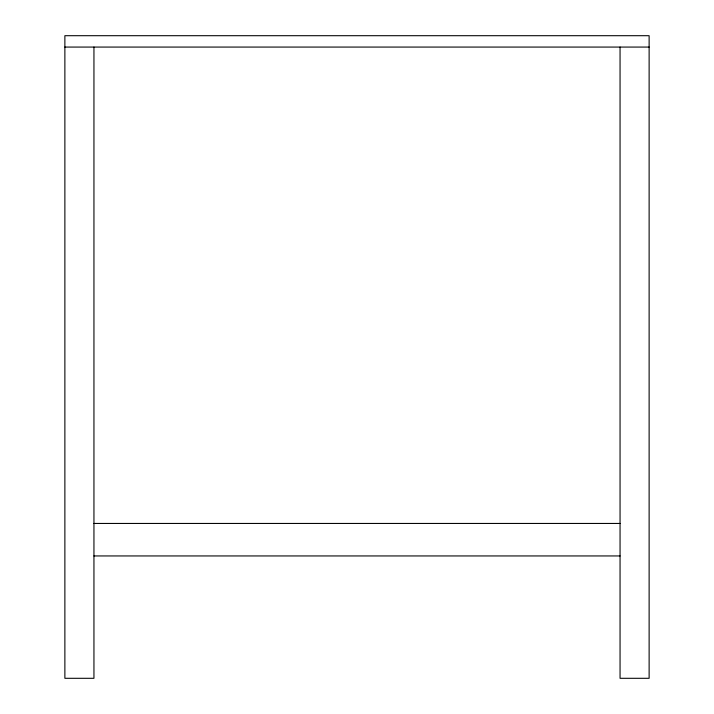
<?xml version="1.0" encoding="UTF-8"?>
<svg xmlns="http://www.w3.org/2000/svg" width="714" height="714" viewBox="0 0 714 714"><rect width="100%" height="100%" fill="white"/><g stroke="black" fill="none" stroke-linecap="round" stroke-linejoin="round"><path stroke-width="1.07" d="M64.876 47.07L649.124 47.07M93.945 523.451L620.055 523.451M93.945 555.947L620.055 555.947M620.055 47.07L620.055 678.3L649.124 678.3L649.124 35.7L64.876 35.7L64.876 678.3L93.945 678.3L93.945 47.07"/></g></svg>
